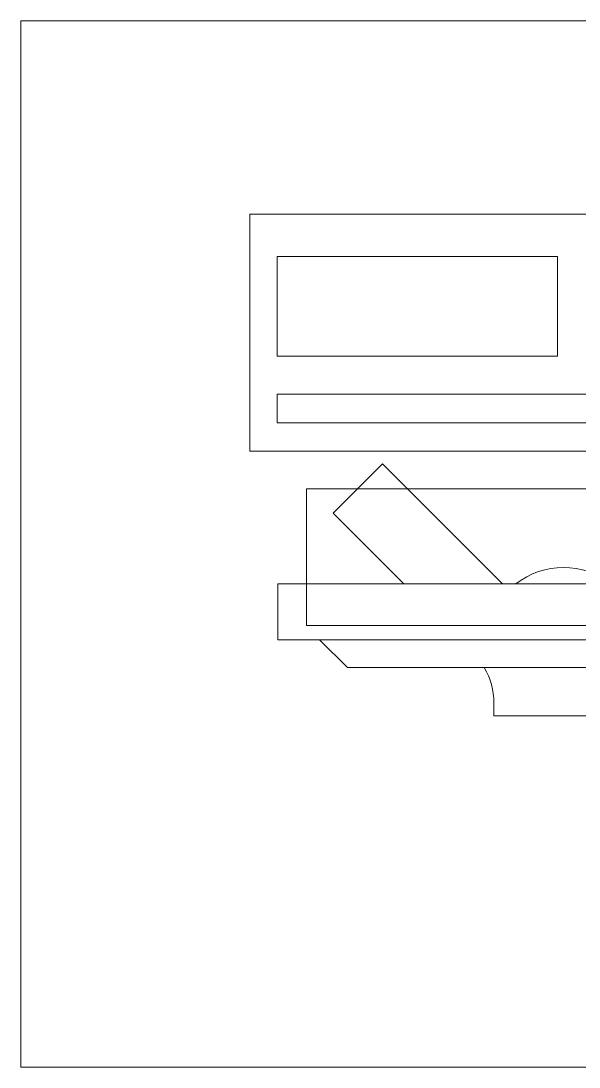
# Model space of a CAD drawing. Header units: millimetres. Extents: x -160614 to 59925, y -157025 to 0.
# Drawn here: x -106425 to -106024, y -107307 to -106557 of the extents above; entities that cross this region are included whole.
import ezdxf

# ---------------------------------------------------------------- set-up
doc = ezdxf.new("R2010")
doc.units = ezdxf.units.MM
doc.header["$LTSCALE"] = 8
doc.layers.get('0').update_dxf_attribs({"color": 9, "lineweight": 5})
for name, color, linetype, lineweight in [('72_EGR_EQP_TAG', 9, 'Continuous', 5), ('LOADING', 9, 'Continuous', 5), ('NEW Wall', 9, 'Continuous', 5)]:
    doc.layers.add(name, color=color, linetype=linetype, lineweight=lineweight)
doc.layers.get('0').off()
doc.layers.get('0').freeze()

# ---------------------------------------------------------------- blocks, each defined once
blk = doc.blocks.new('*X23')
for p, q in [((13, 1), (13, 1)), ((13, 1), (13, 1)), ((13, 1), (13, 1)), ((13, 1), (13, 1)), ((13, 1), (13, 1)), ((13, 1), (13, 1)), ((13, 1), (13, 1)), ((13, 1), (13, 1)), ((13, 1), (13, 1)), ((13, 1), (13, 1)), ((13, 1), (13, 1)), ((13, 1), (13, 1)), ((13, 1), (13, 1)), ((13, 1), (13, 1)), ((13, 1), (13, 1)), ((13, 1), (14, 1)), ((13, 1), (14, 1)), ((13, 1), (14, 1)), ((13, 1), (13, 1)), ((13, 1), (13, 1)), ((13, 1), (13, 1)), ((13, 1), (13, 1)), ((13, 1), (13, 1)), ((13, 1), (13, 1)), ((13, 1), (13, 1)), ((13, 1), (13, 1)), ((13, 1), (13, 1)), ((13, 1), (13, 1)), ((13, 1), (13, 1)), ((13, 1), (13, 1)), ((13, 1), (13, 1)), ((13, 1), (13, 1)), ((13, 1), (13, 1)), ((13, 1), (13, 1)), ((13, 1), (13, 1)), ((13, 1), (13, 1)), ((13, 1), (13, 1)), ((13, 1), (13, 1)), ((13, 1), (13, 1)), ((13, 1), (13, 1)), ((13, 1), (13, 1)), ((13, 1), (13, 1)), ((13, 1), (13, 1)), ((13, 1), (13, 1)), ((13, 1), (13, 1)), ((13, 1), (13, 1)), ((13, 1), (13, 1)), ((13, 1), (13, 1)), ((13, 1), (13, 1)), ((13, 1), (13, 1)), ((13, 1), (13, 1)), ((13, 1), (13, 1)), ((13, 1), (13, 1)), ((13, 1), (13, 1)), ((13, 1), (13, 1)), ((13, 1), (13, 1)), ((13, 1), (13, 1)), ((13, 1), (13, 1)), ((13, 1), (13, 1)), ((13, 1), (13, 1)), ((13, 1), (13, 1)), ((13, 1), (13, 1)), ((13, 1), (13, 1)), ((13, 1), (13, 1)), ((13, 1), (13, 1)), ((13, 1), (13, 1)), ((13, 1), (13, 1)), ((13, 1), (13, 1)), ((13, 1), (13, 1)), ((13, 1), (13, 1)), ((13, 1), (13, 1)), ((13, 1), (13, 1)), ((13, 1), (13, 1)), ((13, 1), (13, 1)), ((13, 1), (13, 1)), ((13, 1), (13, 1)), ((13, 1), (13, 1)), ((13, 1), (13, 1)), ((13, 1), (13, 1)), ((13, 1), (13, 1)), ((13, 1), (13, 1)), ((13, 1), (13, 1)), ((13, 1), (13, 1)), ((13, 1), (13, 1)), ((13, 1), (13, 1)), ((13, 1), (13, 1)), ((13, 1), (13, 1)), ((13, 1), (13, 1)), ((13, 1), (13, 1)), ((13, 1), (13, 1)), ((13, 1), (13, 1)), ((13, 1), (13, 1)), ((13, 1), (13, 1)), ((13, 1), (13, 1)), ((13, 1), (13, 1)), ((13, 1), (13, 1)), ((13, 1), (13, 1)), ((13, 1), (13, 1)), ((13, 1), (13, 1)), ((13, 1), (13, 1)), ((13, 1), (13, 1)), ((13, 1), (13, 1)), ((13, 1), (13, 1)), ((13, 1), (13, 1)), ((13, 1), (13, 1)), ((13, 1), (13, 1)), ((13, 1), (13, 1)), ((13, 1), (13, 1)), ((13, 1), (13, 1)), ((13, 1), (13, 1)), ((13, 1), (13, 1)), ((13, 1), (13, 1)), ((13, 1), (13, 1)), ((13, 1), (13, 1)), ((13, 1), (13, 1)), ((13, 1), (13, 1)), ((13, 1), (13, 1)), ((13, 1), (13, 1)), ((13, 1), (13, 1)), ((13, 1), (13, 1)), ((13, 1), (13, 1)), ((13, 1), (13, 1)), ((13, 1), (13, 1)), ((13, 1), (14, 1)), ((13, 0), (13, 0)), ((13, 0), (13, 0)), ((13, 0), (13, 0)), ((13, 0), (13, 0)), ((13, 0), (13, 0)), ((13, 0), (13, 0)), ((13, 0), (13, 0)), ((13, 0), (13, 0)), ((13, 0), (13, 0)), ((13, 0), (13, 0)), ((13, 0), (13, 0)), ((13, 0), (13, 0)), ((13, 0), (13, 0)), ((13, 0), (13, 0)), ((13, 0), (13, 0)), ((13, 0), (13, 0)), ((13, 0), (13, 0)), ((13, 0), (13, 0)), ((13, 0), (13, 0)), ((13, 0), (13, 0)), ((13, 0), (13, 0)), ((13, 0), (13, 0)), ((13, 0), (13, 0)), ((13, 0), (13, 0)), ((13, 0), (13, 0)), ((13, 0), (13, 0)), ((13, 0), (13, 0)), ((13, 0), (13, 0)), ((13, 0), (13, 0)), ((13, 0), (13, 0)), ((13, 0), (13, 0)), ((13, 0), (13, 0)), ((13, 0), (13, 0)), ((13, 0), (13, 0)), ((13, 0), (13, 0)), ((13, 0), (13, 0)), ((13, 0), (13, 0)), ((13, 0), (13, 0)), ((13, 0), (13, 0)), ((13, 0), (13, 0)), ((13, 0), (13, 0)), ((13, 0), (13, 0)), ((13, 0), (13, 0)), ((13, 0), (13, 0)), ((13, 0), (13, 0)), ((13, 0), (13, 0)), ((13, 0), (13, 0)), ((13, 0), (13, 0)), ((13, 0), (14, 0)), ((13, 0), (14, 0)), ((13, 0), (13, 0)), ((13, 0), (14, 0)), ((14, 1), (14, 1)), ((14, 1), (14, 1)), ((14, 1), (14, 1)), ((14, 1), (14, 1)), ((14, 1), (14, 1)), ((14, 1), (14, 1)), ((14, 1), (14, 1)), ((14, 1), (14, 1)), ((14, 1), (14, 1)), ((14, 1), (14, 1)), ((14, 1), (14, 1)), ((14, 1), (14, 1)), ((14, 1), (14, 1)), ((14, 1), (14, 1)), ((14, 1), (14, 1)), ((14, 1), (14, 1)), ((14, 1), (14, 1)), ((14, 1), (14, 1)), ((14, 1), (14, 1)), ((14, 1), (14, 1)), ((14, 1), (14, 1)), ((14, 1), (14, 1)), ((14, 1), (14, 1)), ((14, 1), (14, 1)), ((14, 1), (14, 1)), ((14, 1), (14, 1)), ((14, 1), (14, 1)), ((14, 1), (14, 1)), ((14, 1), (14, 1)), ((14, 1), (14, 1)), ((14, 1), (14, 1)), ((14, 1), (14, 1)), ((14, 1), (14, 1)), ((14, 1), (14, 1)), ((14, 1), (14, 1)), ((14, 1), (14, 1)), ((14, 1), (14, 1)), ((14, 1), (14, 1)), ((14, 1), (14, 1)), ((14, 1), (14, 1)), ((14, 1), (14, 1)), ((14, 1), (14, 1)), ((14, 1), (14, 1)), ((14, 1), (14, 1)), ((14, 1), (14, 1)), ((14, 1), (14, 1)), ((14, 1), (14, 1)), ((14, 1), (14, 1)), ((14, 1), (14, 1)), ((14, 1), (14, 1)), ((14, 1), (14, 1)), ((14, 1), (14, 1)), ((14, 1), (14, 1)), ((14, 1), (14, 1)), ((14, 1), (14, 1)), ((14, 1), (14, 1)), ((14, 1), (14, 1)), ((14, 1), (14, 1)), ((14, 1), (14, 1)), ((14, 1), (14, 1)), ((14, 1), (14, 1)), ((14, 1), (14, 1)), ((14, 1), (14, 1)), ((14, 1), (14, 1)), ((14, 1), (14, 1)), ((14, 1), (14, 1)), ((14, 1), (14, 1)), ((14, 1), (14, 1)), ((14, 1), (14, 1)), ((14, 1), (14, 1)), ((14, 1), (14, 1)), ((14, 1), (14, 1)), ((14, 1), (14, 1)), ((14, 1), (14, 1)), ((14, 1), (14, 1)), ((14, 1), (14, 1)), ((14, 1), (14, 1)), ((14, 1), (14, 1)), ((14, 1), (14, 1)), ((14, 1), (14, 1)), ((14, 1), (14, 1)), ((14, 1), (14, 1)), ((14, 1), (14, 1)), ((14, 1), (14, 1)), ((14, 1), (14, 1)), ((14, 1), (14, 1)), ((14, 1), (14, 1)), ((14, 1), (14, 1)), ((14, 1), (14, 1)), ((14, 1), (14, 1)), ((14, 1), (14, 1)), ((14, 1), (14, 1)), ((14, 1), (14, 1)), ((14, 1), (14, 1)), ((14, 0), (14, 0)), ((14, 0), (14, 0)), ((14, 0), (14, 0)), ((14, 0), (14, 0)), ((14, 0), (14, 0)), ((14, 0), (14, 0)), ((14, 0), (14, 0)), ((14, 0), (14, 0)), ((14, 0), (14, 0)), ((14, 0), (14, 0)), ((14, 0), (14, 0)), ((14, 0), (14, 0)), ((14, 0), (14, 0)), ((14, 0), (14, 0)), ((14, 0), (14, 0)), ((14, 0), (14, 0)), ((14, 0), (14, 0)), ((14, 0), (14, 0)), ((14, 0), (14, 0)), ((14, 0), (14, 0)), ((14, 0), (14, 0)), ((14, 0), (14, 0)), ((14, 0), (14, 0)), ((14, 0), (14, 0)), ((14, 0), (14, 0)), ((14, 0), (14, 0)), ((14, 0), (14, 0)), ((14, 0), (14, 0)), ((14, 0), (14, 0)), ((14, 0), (14, 0)), ((14, 0), (14, 0)), ((14, 0), (14, 0)), ((14, 0), (14, 0)), ((14, 0), (14, 0)), ((14, 0), (14, 0)), ((14, 0), (14, 0)), ((14, 0), (14, 0)), ((14, 0), (14, 0)), ((14, 0), (14, 0)), ((14, 0), (14, 0)), ((14, 0), (14, 0)), ((14, 0), (14, 0)), ((14, 0), (14, 0)), ((14, 0), (14, 0)), ((14, 0), (14, 0)), ((14, 0), (14, 0)), ((14, 0), (14, 0)), ((14, 0), (14, 0)), ((13, 0), (13, 0)), ((13, 0), (14, 0)), ((13, 0), (13, 0)), ((13, 0), (14, 0)), ((13, 0), (13, 0)), ((13, 0), (14, 0)), ((13, 0), (13, 0)), ((13, 0), (13, 0)), ((13, 0), (13, 0)), ((13, 0), (13, 0)), ((13, 0), (14, 0)), ((13, 0), (13, 0)), ((13, 0), (14, 0)), ((13, 0), (13, 0)), ((13, 0), (14, 0)), ((13, 0), (13, 0)), ((13, 0), (14, 0)), ((13, 0), (13, 0)), ((13, 0), (14, 0)), ((13, 0), (13, 0)), ((13, 0), (14, 0)), ((13, 0), (13, 0)), ((13, 0), (14, 0)), ((13, 0), (13, 0)), ((13, 0), (13, 0)), ((13, 0), (13, 0)), ((13, 0), (14, 0)), ((13, 0), (13, 0)), ((13, 0), (14, 0)), ((13, 0), (13, 0)), ((13, 0), (14, 0)), ((13, 0), (13, 0)), ((13, 0), (14, 0)), ((13, 0), (13, 0)), ((13, 0), (13, 0)), ((13, 0), (13, 0)), ((13, 0), (13, 0)), ((13, 0), (13, 0)), ((13, 0), (13, 0)), ((13, 0), (13, 0)), ((13, 0), (13, 0)), ((13, 0), (13, 0)), ((13, 0), (13, 0)), ((13, 0), (13, 0)), ((13, 0), (13, 0)), ((13, 0), (13, 0)), ((13, 0), (13, 0)), ((13, 0), (13, 0)), ((13, 0), (13, 0)), ((13, 0), (13, 0)), ((13, 0), (13, 0)), ((13, 0), (13, 0)), ((13, 0), (13, 0)), ((13, 0), (13, 0)), ((13, 0), (13, 0)), ((13, 0), (13, 0)), ((13, 0), (13, 0)), ((13, 0), (13, 0)), ((13, 0), (13, 0)), ((13, 0), (13, 0)), ((13, 0), (13, 0)), ((13, 0), (13, 0)), ((13, 0), (13, 0)), ((13, 0), (13, 0)), ((13, -1), (13, -1)), ((13, -1), (13, -1)), ((13, -1), (13, -1)), ((13, -1), (13, -1)), ((13, -1), (13, -1)), ((13, -1), (14, -1)), ((13, -1), (13, -1)), ((14, 0), (14, 0)), ((14, 0), (14, 0)), ((14, 0), (14, 0)), ((14, 0), (14, 0)), ((14, 0), (14, 0)), ((14, 0), (14, 0)), ((14, 0), (14, 0)), ((14, 0), (14, 0)), ((14, 0), (14, 0)), ((14, 0), (14, 0)), ((14, 0), (14, 0)), ((14, 0), (14, 0)), ((14, 0), (14, 0)), ((14, 0), (14, 0)), ((14, 0), (14, 0)), ((13, 0), (14, 0)), ((14, 0), (14, 0)), ((14, 0), (14, 0)), ((14, 0), (14, 0)), ((14, 0), (14, 0)), ((14, 0), (14, 0)), ((14, 0), (14, 0)), ((14, 0), (14, 0)), ((14, 0), (14, 0)), ((14, 0), (14, 0)), ((14, 0), (14, 0)), ((14, 0), (14, 0)), ((14, 0), (14, 0)), ((14, 0), (14, 0)), ((14, 0), (14, 0)), ((14, 0), (14, 0)), ((14, 0), (14, 0)), ((14, 0), (14, 0)), ((14, 0), (14, 0)), ((14, 0), (14, 0)), ((14, 0), (14, 0)), ((14, 0), (14, 0)), ((14, 0), (14, 0)), ((14, 0), (14, 0)), ((14, 0), (14, 0)), ((14, 0), (14, 0)), ((14, 0), (14, 0)), ((14, 0), (14, 0)), ((14, 0), (14, 0)), ((14, 0), (14, 0)), ((14, 0), (14, 0)), ((14, 0), (14, 0)), ((14, 0), (14, 0)), ((14, 0), (14, 0)), ((14, 0), (14, 0)), ((14, -1), (14, -1)), ((14, -1), (14, -1)), ((14, -1), (14, -1)), ((14, -1), (14, -1)), ((14, -1), (14, -1))]:
    blk.add_line(p, q)
blk = doc.blocks.new('*X22')
for p, q in [((5, 3), (5, 3)), ((5, 3), (5, 3)), ((5, 3), (5, 3)), ((5, 3), (5, 3)), ((5, 3), (5, 3)), ((5, 3), (5, 3)), ((5, 3), (5, 3)), ((5, 3), (5, 3)), ((5, 3), (5, 3)), ((5, 3), (5, 3)), ((5, 3), (5, 3)), ((5, 3), (5, 3)), ((5, 3), (5, 3)), ((5, 3), (5, 3)), ((5, 3), (5, 3)), ((5, 3), (5, 3)), ((5, 3), (5, 3)), ((5, 3), (5, 3)), ((5, 3), (5, 3)), ((5, 3), (5, 3)), ((5, 3), (5, 3)), ((5, 3), (5, 3)), ((5, 3), (5, 3)), ((5, 3), (5, 3)), ((5, 3), (5, 3)), ((5, 3), (5, 3)), ((5, 3), (5, 3)), ((5, 3), (5, 3)), ((5, 3), (5, 3)), ((5, 3), (5, 3)), ((5, 3), (5, 3)), ((5, 3), (5, 3)), ((5, 3), (5, 3)), ((5, 3), (5, 3)), ((5, 3), (5, 3)), ((5, 3), (5, 3)), ((5, 3), (5, 3)), ((5, 3), (5, 3)), ((5, 3), (5, 3)), ((5, 3), (5, 3)), ((5, 3), (5, 3)), ((5, 3), (5, 3)), ((5, 3), (5, 3)), ((5, 3), (5, 3)), ((5, 3), (5, 3)), ((5, 3), (5, 3)), ((5, 3), (5, 3)), ((5, 3), (5, 3)), ((5, 3), (5, 3)), ((5, 3), (5, 3)), ((5, 3), (5, 3)), ((5, 3), (5, 3)), ((5, 3), (5, 3)), ((5, 3), (5, 3)), ((5, 3), (5, 3)), ((5, 3), (5, 3)), ((5, 3), (5, 3)), ((5, 3), (5, 3)), ((5, 3), (5, 3)), ((5, 3), (5, 3)), ((5, 3), (5, 3)), ((5, 3), (5, 3)), ((5, 3), (5, 3)), ((5, 3), (5, 3)), ((5, 3), (5, 3)), ((5, 3), (5, 3)), ((6, 3), (5, 3)), ((5, 3), (5, 3)), ((6, 3), (5, 3)), ((5, 3), (5, 3)), ((6, 3), (5, 3)), ((5, 3), (5, 3)), ((6, 3), (5, 3)), ((5, 3), (5, 3)), ((5, 3), (5, 3)), ((5, 3), (5, 3)), ((5, 3), (5, 3)), ((5, 3), (5, 3)), ((5, 3), (5, 3)), ((5, 3), (5, 3)), ((5, 3), (5, 3)), ((5, 3), (5, 3)), ((5, 3), (5, 3)), ((5, 3), (5, 3)), ((5, 3), (5, 3)), ((5, 3), (5, 3)), ((5, 3), (5, 3)), ((5, 3), (5, 3)), ((5, 3), (5, 3)), ((5, 3), (5, 3)), ((5, 3), (5, 3)), ((5, 3), (5, 3)), ((5, 3), (5, 3)), ((5, 3), (5, 3)), ((5, 3), (5, 3)), ((5, 3), (5, 3)), ((6, 3), (6, 3)), ((6, 3), (6, 3)), ((6, 3), (6, 3)), ((6, 3), (6, 3)), ((6, 3), (6, 3)), ((6, 3), (6, 3)), ((6, 3), (6, 3)), ((6, 3), (6, 3)), ((6, 3), (6, 3)), ((6, 3), (6, 3)), ((6, 3), (6, 3)), ((6, 3), (6, 3)), ((6, 3), (6, 3)), ((6, 3), (6, 3)), ((6, 3), (6, 3)), ((6, 3), (6, 3)), ((6, 3), (6, 3)), ((6, 3), (6, 3)), ((6, 3), (6, 3)), ((6, 3), (6, 3)), ((6, 3), (6, 3)), ((6, 3), (6, 3)), ((6, 3), (6, 3)), ((6, 3), (6, 3)), ((6, 3), (6, 3)), ((6, 3), (6, 3)), ((6, 3), (6, 3)), ((6, 3), (6, 3)), ((6, 3), (6, 3)), ((6, 3), (6, 3)), ((6, 3), (6, 3)), ((6, 3), (6, 3)), ((6, 3), (6, 3)), ((6, 3), (6, 3)), ((6, 3), (6, 3)), ((6, 3), (6, 3)), ((6, 3), (6, 3)), ((6, 3), (6, 3)), ((6, 3), (6, 3)), ((6, 3), (6, 3)), ((6, 3), (6, 3)), ((6, 3), (6, 3)), ((6, 3), (6, 3)), ((6, 3), (6, 3)), ((6, 3), (6, 3)), ((6, 3), (6, 3)), ((6, 3), (6, 3)), ((6, 3), (6, 3)), ((6, 3), (6, 3)), ((6, 3), (6, 3)), ((6, 3), (6, 3)), ((6, 3), (6, 3)), ((6, 3), (6, 3)), ((6, 3), (6, 3)), ((6, 3), (6, 3)), ((6, 3), (6, 3)), ((6, 3), (6, 3)), ((6, 3), (6, 3)), ((6, 3), (6, 3)), ((6, 3), (6, 3)), ((6, 3), (6, 3)), ((6, 3), (6, 3)), ((6, 3), (6, 3)), ((6, 3), (6, 3)), ((6, 3), (6, 3)), ((6, 3), (6, 3)), ((6, 3), (6, 3)), ((6, 3), (6, 3)), ((6, 3), (6, 3)), ((6, 3), (6, 3)), ((6, 3), (6, 3)), ((6, 3), (6, 3)), ((6, 3), (6, 3)), ((6, 3), (6, 3)), ((6, 3), (6, 3)), ((6, 3), (6, 3)), ((6, 3), (6, 3)), ((6, 3), (6, 3)), ((6, 3), (6, 3)), ((6, 3), (6, 3)), ((6, 3), (6, 3)), ((6, 3), (6, 3)), ((6, 3), (6, 3)), ((6, 3), (6, 3)), ((6, 3), (6, 3)), ((6, 3), (6, 3)), ((6, 3), (6, 3)), ((6, 3), (6, 3)), ((6, 3), (6, 3)), ((6, 3), (6, 3)), ((6, 3), (6, 3)), ((6, 3), (6, 3)), ((6, 3), (6, 3)), ((6, 3), (6, 3)), ((6, 3), (6, 3)), ((6, 3), (6, 3)), ((6, 3), (6, 3)), ((6, 3), (6, 3)), ((6, 3), (6, 3)), ((6, 3), (6, 3)), ((6, 3), (6, 3)), ((6, 3), (6, 3)), ((6, 3), (6, 3)), ((6, 3), (6, 3)), ((6, 3), (6, 3)), ((6, 3), (6, 3)), ((6, 3), (6, 3)), ((6, 3), (6, 3)), ((6, 3), (6, 3)), ((6, 3), (6, 3)), ((6, 3), (6, 3)), ((6, 3), (6, 3)), ((6, 3), (6, 3)), ((6, 3), (6, 3)), ((6, 3), (6, 3)), ((6, 3), (6, 3)), ((6, 3), (6, 3)), ((6, 3), (6, 3)), ((6, 3), (6, 3)), ((6, 3), (6, 3)), ((6, 3), (6, 3)), ((6, 3), (6, 3)), ((6, 3), (6, 3)), ((6, 3), (6, 3)), ((6, 3), (6, 3)), ((6, 3), (6, 3)), ((6, 3), (6, 3)), ((6, 3), (6, 3)), ((6, 3), (6, 3)), ((6, 3), (6, 3)), ((6, 3), (6, 3)), ((6, 3), (6, 3)), ((6, 3), (6, 3)), ((6, 3), (6, 3)), ((6, 3), (6, 3)), ((6, 3), (6, 3)), ((6, 3), (6, 3)), ((6, 3), (6, 3)), ((6, 3), (6, 3)), ((6, 3), (6, 3)), ((6, 3), (6, 3)), ((6, 3), (6, 3)), ((6, 3), (6, 3)), ((6, 3), (6, 3)), ((6, 3), (6, 3)), ((6, 3), (6, 3)), ((6, 3), (6, 3)), ((6, 3), (6, 3)), ((6, 3), (6, 3)), ((6, 3), (6, 3)), ((6, 3), (6, 3)), ((6, 3), (6, 3)), ((6, 3), (6, 3)), ((6, 3), (6, 3)), ((6, 3), (6, 3)), ((6, 3), (6, 3)), ((6, 3), (6, 3)), ((6, 3), (6, 3)), ((6, 3), (6, 3)), ((6, 3), (6, 3)), ((6, 3), (6, 3)), ((6, 3), (6, 3)), ((6, 3), (6, 3)), ((6, 3), (6, 3)), ((6, 3), (6, 3)), ((6, 3), (6, 3)), ((6, 3), (6, 3)), ((6, 3), (6, 3)), ((6, 3), (6, 3)), ((6, 3), (6, 3)), ((6, 3), (6, 3)), ((6, 3), (6, 3)), ((6, 3), (6, 3)), ((6, 3), (6, 3)), ((6, 3), (6, 3)), ((6, 3), (6, 3)), ((6, 3), (6, 3)), ((6, 3), (6, 3)), ((6, 3), (6, 3)), ((6, 3), (6, 3)), ((6, 3), (6, 3)), ((6, 3), (6, 3)), ((6, 3), (6, 3)), ((6, 3), (6, 3)), ((6, 3), (6, 3)), ((6, 3), (6, 3)), ((6, 3), (6, 3)), ((6, 3), (6, 3)), ((6, 3), (6, 3)), ((6, 3), (6, 3)), ((6, 3), (6, 3)), ((6, 3), (6, 3)), ((6, 3), (6, 3)), ((6, 3), (6, 3)), ((6, 3), (6, 3)), ((6, 3), (6, 3)), ((6, 3), (6, 3)), ((6, 3), (6, 3)), ((6, 3), (6, 3)), ((6, 3), (6, 3)), ((6, 3), (6, 3)), ((6, 3), (6, 3)), ((6, 3), (6, 3)), ((6, 3), (6, 3)), ((6, 3), (5, 3)), ((6, 3), (5, 3)), ((6, 3), (5, 3)), ((6, 3), (5, 3)), ((6, 3), (5, 3)), ((6, 3), (6, 3)), ((6, 3), (6, 3)), ((6, 3), (6, 3)), ((6, 3), (6, 3)), ((6, 3), (6, 3)), ((6, 3), (6, 3)), ((6, 3), (6, 3)), ((6, 3), (6, 3)), ((6, 3), (6, 3)), ((6, 3), (6, 3)), ((6, 3), (6, 3)), ((6, 3), (6, 3)), ((6, 3), (6, 3)), ((6, 3), (6, 3)), ((6, 3), (6, 3)), ((6, 3), (6, 3)), ((6, 3), (6, 3)), ((6, 3), (6, 3)), ((6, 3), (6, 3)), ((6, 3), (6, 3)), ((6, 3), (6, 3)), ((6, 3), (6, 3)), ((6, 3), (6, 3)), ((6, 3), (6, 3)), ((6, 3), (6, 3)), ((6, 3), (6, 3)), ((6, 3), (6, 3)), ((6, 3), (6, 3)), ((6, 3), (6, 3)), ((6, 3), (6, 3)), ((6, 3), (6, 3)), ((6, 3), (6, 3)), ((6, 3), (6, 3)), ((6, 3), (6, 3)), ((6, 3), (6, 3)), ((6, 3), (6, 3)), ((6, 3), (6, 3)), ((6, 3), (6, 3)), ((6, 3), (6, 3)), ((6, 3), (6, 3)), ((6, 3), (6, 3)), ((6, 3), (6, 3)), ((6, 3), (6, 3)), ((6, 3), (6, 3)), ((6, 3), (6, 3)), ((6, 3), (6, 3)), ((6, 3), (6, 3)), ((6, 3), (6, 3)), ((6, 3), (6, 3)), ((6, 3), (6, 3)), ((6, 3), (6, 3)), ((6, 3), (6, 3)), ((6, 3), (6, 3)), ((6, 3), (6, 3)), ((6, 3), (6, 3)), ((6, 3), (6, 3)), ((6, 3), (6, 3)), ((6, 3), (6, 3)), ((6, 3), (6, 3)), ((6, 3), (6, 3)), ((6, 3), (6, 3)), ((6, 3), (6, 3)), ((6, 3), (6, 3)), ((6, 3), (6, 3)), ((6, 3), (6, 3)), ((6, 3), (6, 3)), ((6, 3), (6, 3)), ((6, 3), (6, 3)), ((6, 3), (6, 3)), ((6, 3), (6, 3)), ((6, 3), (6, 3)), ((6, 3), (6, 3)), ((6, 3), (6, 3)), ((6, 3), (6, 3)), ((6, 3), (6, 3)), ((6, 3), (6, 3)), ((6, 3), (6, 3)), ((6, 3), (6, 3)), ((6, 3), (6, 3)), ((6, 3), (6, 3)), ((6, 3), (6, 3)), ((6, 3), (6, 3)), ((6, 3), (6, 3)), ((6, 3), (6, 3)), ((6, 3), (6, 3)), ((6, 3), (6, 3)), ((6, 3), (6, 3)), ((6, 3), (6, 3)), ((6, 3), (6, 3)), ((6, 3), (6, 3)), ((6, 3), (6, 3)), ((6, 3), (6, 3)), ((6, 3), (6, 3)), ((6, 3), (6, 3)), ((6, 3), (6, 3)), ((6, 3), (6, 3)), ((6, 3), (6, 3)), ((6, 3), (6, 3)), ((6, 3), (6, 3)), ((6, 3), (6, 3)), ((6, 3), (6, 3)), ((6, 3), (6, 3)), ((6, 3), (6, 3)), ((6, 3), (6, 3)), ((6, 3), (6, 3)), ((6, 3), (6, 3)), ((6, 3), (6, 3)), ((6, 3), (6, 3)), ((6, 3), (6, 3)), ((6, 3), (6, 3)), ((6, 3), (6, 3)), ((6, 3), (6, 3)), ((6, 3), (6, 3)), ((6, 3), (6, 3)), ((6, 3), (6, 3)), ((6, 3), (6, 3)), ((6, 3), (6, 3)), ((6, 3), (6, 3)), ((6, 3), (6, 3)), ((6, 3), (6, 3)), ((6, 3), (6, 3)), ((6, 3), (6, 3)), ((6, 3), (6, 3)), ((6, 3), (6, 3)), ((6, 3), (6, 3)), ((6, 3), (6, 3)), ((6, 3), (6, 3)), ((6, 3), (6, 3)), ((6, 3), (6, 3)), ((6, 3), (6, 3)), ((6, 3), (6, 3)), ((6, 3), (6, 3)), ((6, 3), (6, 3)), ((6, 3), (6, 3)), ((6, 3), (6, 3)), ((6, 3), (6, 3)), ((6, 3), (6, 3)), ((6, 3), (6, 3)), ((6, 3), (6, 3)), ((6, 3), (6, 3)), ((6, 3), (6, 3)), ((6, 3), (6, 3)), ((6, 3), (6, 3)), ((6, 3), (6, 3)), ((6, 3), (6, 3)), ((6, 3), (6, 3)), ((6, 3), (6, 3)), ((6, 3), (6, 3)), ((6, 3), (6, 3)), ((6, 3), (6, 3)), ((6, 3), (6, 3)), ((6, 3), (6, 3)), ((6, 3), (6, 3)), ((6, 3), (6, 3)), ((6, 3), (6, 3)), ((6, 3), (6, 3)), ((6, 3), (6, 3)), ((6, 3), (6, 3)), ((6, 3), (6, 3)), ((6, 3), (6, 3)), ((6, 3), (6, 3)), ((6, 3), (6, 3)), ((6, 3), (6, 3)), ((6, 3), (6, 3)), ((6, 3), (6, 3)), ((6, 3), (6, 3)), ((6, 3), (6, 3)), ((6, 3), (6, 3)), ((6, 3), (6, 3)), ((6, 3), (6, 3)), ((6, 3), (6, 3)), ((6, 3), (6, 3)), ((6, 3), (6, 3)), ((6, 3), (6, 3)), ((6, 3), (6, 3)), ((6, 3), (6, 3)), ((6, 3), (6, 3)), ((6, 3), (6, 3)), ((6, 3), (6, 3)), ((6, 3), (6, 3)), ((6, 3), (6, 3)), ((6, 3), (6, 3)), ((6, 3), (6, 3)), ((6, 3), (6, 3)), ((6, 3), (6, 3)), ((6, 3), (6, 3)), ((6, 3), (6, 3)), ((6, 3), (6, 3)), ((6, 3), (6, 3)), ((6, 3), (6, 3)), ((6, 3), (6, 3)), ((6, 3), (6, 3)), ((6, 3), (6, 3)), ((6, 3), (6, 3)), ((6, 3), (6, 3)), ((6, 3), (6, 3)), ((6, 3), (6, 3)), ((6, 3), (6, 3)), ((6, 3), (6, 3)), ((6, 3), (6, 3)), ((6, 3), (6, 3)), ((6, 3), (6, 3)), ((6, 3), (6, 3)), ((6, 3), (6, 3)), ((6, 3), (6, 3)), ((6, 3), (6, 3)), ((6, 3), (6, 3)), ((6, 3), (6, 3)), ((6, 3), (6, 3)), ((6, 3), (6, 3)), ((6, 3), (6, 3)), ((6, 3), (6, 3)), ((6, 3), (6, 3)), ((6, 3), (6, 3)), ((6, 3), (6, 3)), ((6, 3), (6, 3)), ((6, 3), (6, 3)), ((6, 3), (6, 3)), ((6, 3), (6, 3)), ((6, 3), (6, 3)), ((6, 3), (6, 3)), ((6, 3), (6, 3)), ((6, 3), (6, 3)), ((6, 3), (6, 3)), ((6, 3), (6, 3)), ((6, 3), (6, 3)), ((6, 3), (6, 3)), ((6, 3), (6, 3)), ((6, 3), (6, 3)), ((6, 3), (6, 3)), ((6, 3), (6, 3)), ((6, 3), (6, 3)), ((6, 3), (6, 3)), ((6, 3), (6, 3)), ((6, 3), (6, 3)), ((6, 3), (6, 3)), ((6, 3), (6, 3)), ((6, 3), (6, 3)), ((6, 3), (6, 3)), ((6, 3), (6, 3)), ((6, 3), (6, 3)), ((6, 3), (6, 3)), ((6, 3), (6, 3)), ((6, 3), (6, 3)), ((6, 3), (6, 3)), ((6, 3), (6, 3)), ((6, 3), (6, 3)), ((6, 3), (6, 3)), ((6, 3), (6, 3)), ((6, 3), (6, 3)), ((6, 3), (6, 3)), ((6, 3), (6, 3)), ((6, 3), (6, 3)), ((6, 3), (6, 3)), ((6, 3), (6, 3)), ((6, 3), (6, 3)), ((6, 3), (6, 3)), ((6, 3), (6, 3)), ((6, 3), (6, 3)), ((6, 3), (6, 3)), ((6, 3), (6, 3)), ((6, 3), (6, 3)), ((6, 3), (6, 3)), ((6, 3), (6, 3)), ((6, 3), (6, 3)), ((6, 3), (6, 3)), ((6, 3), (6, 3)), ((6, 3), (6, 3)), ((6, 3), (6, 3)), ((6, 3), (6, 3)), ((6, 3), (6, 3)), ((6, 3), (6, 3)), ((6, 3), (6, 3)), ((6, 3), (6, 3)), ((6, 3), (6, 3)), ((6, 3), (6, 3)), ((6, 3), (6, 3)), ((6, 3), (6, 3)), ((6, 3), (6, 3)), ((6, 3), (6, 3)), ((6, 3), (6, 3)), ((6, 3), (6, 3)), ((6, 3), (6, 3)), ((6, 3), (6, 3)), ((6, 3), (6, 3)), ((6, 3), (6, 3)), ((6, 3), (6, 3)), ((6, 3), (6, 3)), ((6, 3), (6, 3)), ((6, 3), (6, 3)), ((6, 3), (6, 3)), ((6, 3), (6, 3)), ((6, 3), (6, 3)), ((6, 3), (6, 3)), ((6, 3), (6, 3)), ((6, 3), (6, 3)), ((6, 3), (6, 3)), ((6, 3), (6, 3)), ((6, 3), (6, 3)), ((6, 3), (6, 3)), ((6, 3), (6, 3)), ((6, 3), (6, 3)), ((6, 3), (6, 3)), ((6, 3), (6, 3)), ((6, 3), (6, 3)), ((6, 3), (6, 3)), ((6, 3), (6, 3)), ((6, 3), (6, 3)), ((6, 3), (6, 3)), ((6, 3), (6, 3)), ((6, 3), (6, 3)), ((6, 3), (6, 3)), ((6, 3), (6, 3)), ((6, 3), (6, 3)), ((6, 3), (6, 3)), ((6, 3), (6, 3)), ((6, 3), (6, 3))]:
    blk.add_line(p, q)
blk = doc.blocks.new('GF21043-P')
for p, q in [((0.8, 0.75), (-0.8, 0.75)), ((0.8, 0), (0.8, 0.75)), ((-0.8, 0), (0.8, 0))]:
    blk.add_line(p, q)
for points in [[(0.8, 0.75), (0.8, 0.75), (0.8, 0.75), (0.8, 0.75), (0.8, 0.75), (0.8, 0.75), (0.8, 0.75), (0.8, 0.75), (0.8, 0.75), (0.8, 0.75), (0.8, 0.75), (0.8, 0.75), (0.8, 0.75), (0.8, 0.75), (0.8, 0.75), (0.8, 0.75), (0.8, 0.75), (0.8, 0.75), (0.8, 0.75), (0.8, 0.75), (0.8, 0.75), (0.8, 0.75), (0.8, 0.75), (0.8, 0.75), (0.8, 0.75), (0.8, 0.75), (0.8, 0.75), (0.8, 0.75), (0.8, 0.75), (0.8, 0.75), (0.8, 0.75), (0.8, 0.75), (0.8, 0.75), (0.8, 0.75), (0.8, 0.75), (0.8, 0.75), (0.8, 0.75), (0.8, 0.75), (0.8, 0.75), (0.8, 0.75), (0.8, 0.75), (0.8, 0.75), (0.8, 0.75), (0.8, 0.75), (0.8, 0.75), (0.8, 0.75), (0.8, 0.75), (0.8, 0.75), (0.8, 0.75), (0.8, 0.75), (0.8, 0.75), (0.8, 0.75), (0.8, 0.75), (0.8, 0.75), (0.8, 0.75), (0.8, 0.75), (0.8, 0.75), (0.8, 0.75), (0.8, 0.75), (0.8, 0.75), (0.8, 0.75), (0.8, 0.75), (0.8, 0.75), (0.8, 0.75), (0.8, 0.75), (0.8, 0.75), (0.8, 0.75), (0.8, 0.75), (0.8, 0.75), (0.8, 0.75), (0.8, 0.75), (0.8, 0.75), (0.8, 0.75), (0.8, 0.75), (0.8, 0.75), (0.8, 0.75), (0.8, 0.75), (0.8, 0.75), (0.8, 0.75), (0.8, 0.75), (0.8, 0.75), (0.8, 0.75), (0.8, 0.75), (0.8, 0.75), (0.8, 0.75), (0.8, 0.75), (0.8, 0.75), (0.8, 0.75), (0.8, 0.75), (0.8, 0.75), (0.8, 0.75), (0.8, 0.75), (0.8, 0.75), (0.8, 0.75), (0.8, 0.75), (0.8, 0.75), (0.8, 0.75), (0.8, 0.75), (0.8, 0.75), (0.8, 0.75), (0.8, 0.75), (0.8, 0.75), (0.8, 0.75), (0.8, 0.75), (0.8, 0.75), (0.8, 0.75), (0.8, 0.75), (0.8, 0.75), (0.8, 0.75), (0.8, 0.75), (0.8, 0.75), (0.8, 0.75), (0.8, 0.75), (0.8, 0.75), (0.8, 0.75), (0.8, 0.75), (0.8, 0.75), (0.8, 0.75), (0.8, 0.75), (0.8, 0.75), (0.8, 0.75), (0.8, 0.75), (0.8, 0.75), (0.8, 0.75), (0.8, 0.75), (0.8, 0.75), (0.8, 0.75), (0.8, 0.75), (0.8, 0.75), (0.8, 0.75), (0.8, 0.75), (0.8, 0.75), (0.8, 0.75), (0.8, 0.75), (0.8, 0.75), (0.8, 0.75), (0.8, 0.75), (0.8, 0.75), (0.8, 0.75), (0.8, 0.75), (0.8, 0.75), (0.8, 0.75), (0.8, 0.75), (0.8, 0.75), (0.8, 0.75), (0.8, 0.75), (0.8, 0.75), (0.8, 0.75), (0.8, 0.75), (0.8, 0.75), (0.8, 0.75), (0.8, 0.75), (0.8, 0.75), (0.8, 0.75), (0.8, 0.75), (0.8, 0.75), (0.8, 0.75), (0.8, 0.75), (0.8, 0.75), (0.8, 0.75), (0.8, 0.75), (0.8, 0.75), (0.8, 0.75), (0.8, 0.75), (0.8, 0.75), (0.8, 0.75), (0.8, 0.75), (0.8, 0.75), (0.8, 0.75), (0.8, 0.75), (0.8, 0.75), (0.8, 0.75), (0.8, 0.75), (0.8, 0.75), (0.8, 0.75), (0.8, 0.75), (0.8, 0.75), (0.8, 0.75), (0.8, 0.75), (0.8, 0.75), (0.8, 0.75), (0.8, 0.75), (0.8, 0.75), (0.8, 0.75), (0.8, 0.75), (0.8, 0.75), (0.8, 0.75), (0.8, 0.75), (0.8, 0.75), (0.8, 0.75), (0.8, 0.75), (0.8, 0.75), (0.8, 0.75), (0.8, 0.75), (0.8, 0.75), (0.8, 0.75), (0.8, 0.75), (0.8, 0.75), (0.8, 0.75), (0.8, 0.75), (0.8, 0.75), (0.8, 0.75), (0.8, 0.75), (0.8, 0.75), (0.8, 0.75), (0.8, 0.75), (0.8, 0.75), (0.8, 0.75), (0.8, 0.75), (0.8, 0.75), (0.8, 0.75), (0.8, 0.75), (0.8, 0.75), (0.8, 0.75), (0.8, 0.75), (0.8, 0.75), (0.8, 0.75), (0.8, 0.75), (0.8, 0.75), (0.8, 0.75), (0.8, 0.75), (0.8, 0.75), (0.8, 0.75), (0.8, 0.75), (0.8, 0.75), (0.8, 0.75), (0.8, 0.75), (0.8, 0.75), (0.8, 0.75), (0.8, 0.75), (0.8, 0.75), (0.8, 0.75), (0.8, 0.75), (0.8, 0.75), (0.8, 0.75), (0.8, 0.75), (0.8, 0.75), (0.8, 0.75), (0.8, 0.75), (0.8, 0.75), (0.8, 0.75), (0.8, 0.75), (0.8, 0.75), (0.8, 0.75), (0.8, 0.75), (0.8, 0.75), (0.8, 0.75), (0.8, 0.75), (0.8, 0.75), (0.8, 0.75), (0.8, 0.75), (0.8, 0.75), (0.8, 0.75), (0.8, 0.75), (0.8, 0.75), (0.8, 0.75), (0.8, 0.75), (0.8, 0.75), (0.8, 0.75), (0.8, 0.75), (0.8, 0.75), (0.8, 0.75), (0.8, 0.75), (0.8, 0.75), (0.8, 0.75), (0.8, 0.75), (0.8, 0.75), (0.8, 0.75), (0.8, 0.75), (0.8, 0.75), (0.8, 0.75), (0.8, 0.75), (0.8, 0.75), (0.8, 0.75), (0.8, 0.75), (0.8, 0.75), (0.8, 0.75)], [(0.8, 0.75), (0.8, 0.75), (0.8, 0.75), (0.8, 0.75), (0.8, 0.75), (0.8, 0.75), (0.8, 0.75), (0.8, 0.75), (0.8, 0.75), (0.8, 0.75), (0.8, 0.75), (0.8, 0.75), (0.8, 0.75), (0.8, 0.75), (0.8, 0.75), (0.8, 0.75), (0.8, 0.75), (0.8, 0.75), (0.8, 0.75), (0.8, 0.75), (0.8, 0.75), (0.8, 0.75), (0.8, 0.75), (0.8, 0.75), (0.8, 0.75), (0.8, 0.75), (0.8, 0.75), (0.8, 0.75), (0.8, 0.75), (0.8, 0.75), (0.8, 0.75), (0.8, 0.75), (0.8, 0.75), (0.8, 0.75), (0.8, 0.75), (0.8, 0.75), (0.8, 0.75), (0.8, 0.75), (0.8, 0.75), (0.8, 0.75), (0.8, 0.75), (0.8, 0.75), (0.8, 0.75), (0.8, 0.75), (0.8, 0.75), (0.8, 0.75), (0.8, 0.75), (0.8, 0.75), (0.8, 0.75), (0.8, 0.75), (0.8, 0.75), (0.8, 0.75), (0.8, 0.75), (0.8, 0.75), (0.8, 0.75), (0.8, 0.75), (0.8, 0.75), (0.8, 0.75), (0.8, 0.75), (0.8, 0.75), (0.8, 0.75), (0.8, 0.75), (0.8, 0.75), (0.8, 0.75), (0.8, 0.75), (0.8, 0.75), (0.8, 0.75), (0.8, 0.75), (0.8, 0.75), (0.8, 0.75), (0.8, 0.75), (0.8, 0.75), (0.8, 0.75), (0.8, 0.75), (0.8, 0.75), (0.8, 0.75), (0.8, 0.75), (0.8, 0.75), (0.8, 0.75), (0.8, 0.75), (0.8, 0.75), (0.8, 0.75), (0.8, 0.75), (0.8, 0.75), (0.8, 0.75), (0.8, 0.75), (0.8, 0.75), (0.8, 0.75), (0.8, 0.75), (0.8, 0.75), (0.8, 0.75), (0.8, 0.75), (0.8, 0.75), (0.8, 0.75), (0.8, 0.75), (0.8, 0.75), (0.8, 0.75), (0.8, 0.75), (0.8, 0.75), (0.8, 0.75), (0.8, 0.75), (0.8, 0.75), (0.8, 0.75), (0.8, 0.75), (0.8, 0.75), (0.8, 0.75), (0.8, 0.75), (0.8, 0.75), (0.8, 0.75), (0.8, 0.75), (0.8, 0.75), (0.8, 0.75), (0.8, 0.75), (0.8, 0.75), (0.8, 0.75), (0.8, 0.75), (0.8, 0.75), (0.8, 0.75), (0.8, 0.75), (0.8, 0.75), (0.8, 0.75), (0.8, 0.75), (0.8, 0.75), (0.8, 0.75), (0.8, 0.75), (0.8, 0.75), (0.8, 0.75), (0.8, 0.75), (0.8, 0.75), (0.8, 0.75), (0.8, 0.75), (0.8, 0.75), (0.8, 0.75), (0.8, 0.75), (0.8, 0.75), (0.8, 0.75), (0.8, 0.75), (0.8, 0.75), (0.8, 0.75), (0.8, 0.75), (0.8, 0.75), (0.8, 0.75), (0.8, 0.75), (0.8, 0.75), (0.8, 0.75), (0.8, 0.75), (0.8, 0.75), (0.8, 0.75), (0.8, 0.75), (0.8, 0.75), (0.8, 0.75), (0.8, 0.75), (0.8, 0.75), (0.8, 0.75), (0.8, 0.75), (0.8, 0.75), (0.8, 0.75), (0.8, 0.75), (0.8, 0.75), (0.8, 0.75), (0.8, 0.75), (0.8, 0.75), (0.8, 0.75), (0.8, 0.75), (0.8, 0.75), (0.8, 0.75), (0.8, 0.75), (0.8, 0.75), (0.8, 0.75), (0.8, 0.75), (0.8, 0.75), (0.8, 0.75), (0.8, 0.75), (0.8, 0.75), (0.8, 0.75), (0.8, 0.75), (0.8, 0.75), (0.8, 0.75), (0.8, 0.75), (0.8, 0.75), (0.8, 0.75), (0.8, 0.75), (0.8, 0.75), (0.8, 0.75), (0.8, 0.75), (0.8, 0.75), (0.8, 0.75), (0.8, 0.75), (0.8, 0.75), (0.8, 0.75), (0.8, 0.75), (0.8, 0.75), (0.8, 0.75), (0.8, 0.75), (0.8, 0.75), (0.8, 0.75), (0.8, 0.75), (0.8, 0.75), (0.8, 0.75), (0.8, 0.75), (0.8, 0.75), (0.8, 0.75), (0.8, 0.75), (0.8, 0.75), (0.8, 0.75), (0.8, 0.75), (0.8, 0.75), (0.8, 0.75), (0.8, 0.75), (0.8, 0.75), (0.8, 0.75), (0.8, 0.75), (0.8, 0.75), (0.8, 0.75), (0.8, 0.75), (0.8, 0.75), (0.8, 0.75), (0.8, 0.75), (0.8, 0.75)], [(0.8, 0.75), (0.8, 0.75), (0.8, 0.75), (0.8, 0.75), (0.8, 0.75), (0.8, 0.75), (0.8, 0.75), (0.8, 0.75), (0.8, 0.75), (0.8, 0.75), (0.8, 0.75), (0.8, 0.75), (0.8, 0.75), (0.8, 0.75), (0.8, 0.75), (0.8, 0.75), (0.8, 0.75), (0.8, 0.75), (0.8, 0.75), (0.8, 0.75), (0.8, 0.75), (0.8, 0.75), (0.8, 0.75), (0.8, 0.75), (0.8, 0.75), (0.8, 0.75), (0.8, 0.75), (0.8, 0.75), (0.8, 0.75), (0.8, 0.75), (0.8, 0.75), (0.8, 0.75), (0.8, 0.75), (0.8, 0.75), (0.8, 0.75), (0.8, 0.75), (0.8, 0.75), (0.8, 0.75), (0.8, 0.75), (0.8, 0.75), (0.8, 0.75), (0.8, 0.75), (0.8, 0.75), (0.8, 0.75), (0.8, 0.75), (0.8, 0.75), (0.8, 0.75), (0.8, 0.75), (0.8, 0.75), (0.8, 0.75), (0.8, 0.75), (0.8, 0.75), (0.8, 0.75), (0.8, 0.75), (0.8, 0.75), (0.8, 0.75), (0.8, 0.75), (0.8, 0.75), (0.8, 0.75), (0.8, 0.75), (0.8, 0.75), (0.8, 0.75), (0.8, 0.75), (0.8, 0.75), (0.8, 0.75), (0.8, 0.75), (0.8, 0.75), (0.8, 0.75), (0.8, 0.75), (0.8, 0.75), (0.8, 0.75), (0.8, 0.75), (0.8, 0.75), (0.8, 0.75), (0.8, 0.75), (0.8, 0.75), (0.8, 0.75), (0.8, 0.75), (0.8, 0.75), (0.8, 0.75), (0.8, 0.75), (0.8, 0.75), (0.8, 0.75), (0.8, 0.75), (0.8, 0.75), (0.8, 0.75), (0.8, 0.75), (0.8, 0.75), (0.8, 0.75), (0.8, 0.75), (0.8, 0.75), (0.8, 0.75), (0.8, 0.75), (0.8, 0.75), (0.8, 0.75), (0.8, 0.75), (0.8, 0.75), (0.8, 0.75), (0.8, 0.75), (0.8, 0.75), (0.8, 0.75), (0.8, 0.75), (0.8, 0.75), (0.8, 0.75), (0.8, 0.75), (0.8, 0.75), (0.8, 0.75), (0.8, 0.75), (0.8, 0.75), (0.8, 0.75), (0.8, 0.75), (0.8, 0.75), (0.8, 0.75), (0.8, 0.75), (0.8, 0.75), (0.8, 0.75), (0.8, 0.75), (0.8, 0.75), (0.8, 0.75), (0.8, 0.75), (0.8, 0.75), (0.8, 0.75), (0.8, 0.75), (0.8, 0.75), (0.8, 0.75), (0.8, 0.75), (0.8, 0.75), (0.8, 0.75), (0.8, 0.75), (0.8, 0.75), (0.8, 0.75), (0.8, 0.75), (0.8, 0.75), (0.8, 0.75), (0.8, 0.75), (0.8, 0.75), (0.8, 0.75), (0.8, 0.75), (0.8, 0.75), (0.8, 0.75), (0.8, 0.75), (0.8, 0.75), (0.8, 0.75), (0.8, 0.75), (0.8, 0.75), (0.8, 0.75), (0.8, 0.75), (0.8, 0.75), (0.8, 0.75), (0.8, 0.75), (0.8, 0.75), (0.8, 0.75), (0.8, 0.75), (0.8, 0.75), (0.8, 0.75), (0.8, 0.75), (0.8, 0.75), (0.8, 0.75), (0.8, 0.75), (0.8, 0.75), (0.8, 0.75), (0.8, 0.75), (0.8, 0.75), (0.8, 0.75), (0.8, 0.75), (0.8, 0.75), (0.8, 0.75), (0.8, 0.75), (0.8, 0.75), (0.8, 0.75), (0.8, 0.75), (0.8, 0.75), (0.8, 0.75), (0.8, 0.75), (0.8, 0.75), (0.8, 0.75), (0.8, 0.75), (0.8, 0.75), (0.8, 0.75), (0.8, 0.75), (0.8, 0.75), (0.8, 0.75), (0.8, 0.75), (0.8, 0.75), (0.8, 0.75), (0.8, 0.75), (0.8, 0.75), (0.8, 0.75), (0.8, 0.75), (0.8, 0.75), (0.8, 0.75), (0.8, 0.75), (0.8, 0.75), (0.8, 0.75), (0.8, 0.75), (0.8, 0.75), (0.8, 0.75), (0.8, 0.75), (0.8, 0.75), (0.8, 0.75), (0.8, 0.75), (0.8, 0.75), (0.8, 0.75), (0.8, 0.75), (0.8, 0.75), (0.8, 0.75), (0.8, 0.75), (0.8, 0.75), (0.8, 0.75), (0.8, 0.75), (0.8, 0.75), (0.8, 0.75), (0.8, 0.75), (0.8, 0.75)]]:
    blk.add_lwpolyline(points, close=True)
at = {"layer": 'NEW Wall', "linetype": 'Continuous'}
for points in [[(0.8, 0.75), (0.8, 0.75), (0.8, 0.75), (0.8, 0.75), (0.8, 0.75), (0.8, 0.75), (0.8, 0.75), (0.8, 0.75), (0.8, 0.75), (0.8, 0.75)], [(0.8, 0.75), (0.8, 0.75), (0.8, 0.75), (0.8, 0.75), (0.8, 0.75), (0.8, 0.75), (0.8, 0.75), (0.8, 0.75), (0.8, 0.75)], [(0.8, 0.75), (0.8, 0.75), (0.8, 0.75), (0.8, 0.75), (0.8, 0.75), (0.8, 0.75), (0.8, 0.75), (0.8, 0.75), (0.8, 0.75), (0.8, 0.75), (0.8, 0.75), (0.8, 0.75), (0.8, 0.75), (0.8, 0.75), (0.8, 0.75), (0.8, 0.75), (0.8, 0.75), (0.8, 0.75)], [(0.8, 0.75), (0.8, 0.75), (0.8, 0.75), (0.8, 0.75), (0.8, 0.75), (0.8, 0.75), (0.8, 0.75)], [(0.8, 0.75), (0.8, 0.75), (0.8, 0.75), (0.8, 0.75), (0.8, 0.75), (0.8, 0.75), (0.8, 0.75), (0.8, 0.75), (0.8, 0.75), (0.8, 0.75), (0.8, 0.75), (0.8, 0.75), (0.8, 0.75), (0.8, 0.75), (0.8, 0.75)], [(0.8, 0.75), (0.8, 0.75), (0.8, 0.75), (0.8, 0.75), (0.8, 0.75), (0.8, 0.75), (0.8, 0.75), (0.8, 0.75), (0.8, 0.75), (0.8, 0.75)], [(0.8, 0.75), (0.8, 0.75), (0.8, 0.75), (0.8, 0.75), (0.8, 0.75), (0.8, 0.75), (0.8, 0.75), (0.8, 0.75), (0.8, 0.75), (0.8, 0.75), (0.8, 0.75), (0.8, 0.75)], [(0.8, 0.75), (0.8, 0.75), (0.8, 0.75), (0.8, 0.75), (0.8, 0.75), (0.8, 0.75), (0.8, 0.75), (0.8, 0.75), (0.8, 0.75), (0.8, 0.75)], [(0.8, 0.75), (0.8, 0.75), (0.8, 0.75), (0.8, 0.75), (0.8, 0.75), (0.8, 0.75), (0.8, 0.75), (0.8, 0.75), (0.8, 0.75), (0.8, 0.75)], [(0.8, 0.75), (0.8, 0.75), (0.8, 0.75), (0.8, 0.75), (0.8, 0.75), (0.8, 0.75), (0.8, 0.75), (0.8, 0.75)], [(0.8, 0.75), (0.8, 0.75), (0.8, 0.75), (0.8, 0.75), (0.8, 0.75), (0.8, 0.75), (0.8, 0.75), (0.8, 0.75), (0.8, 0.75), (0.8, 0.75), (0.8, 0.75), (0.8, 0.75), (0.8, 0.75), (0.8, 0.75), (0.8, 0.75), (0.8, 0.75), (0.8, 0.75), (0.8, 0.75), (0.8, 0.75), (0.8, 0.75), (0.8, 0.75), (0.8, 0.75), (0.8, 0.75), (0.8, 0.75), (0.8, 0.75), (0.8, 0.75), (0.8, 0.75), (0.8, 0.75), (0.8, 0.75), (0.8, 0.75), (0.8, 0.75), (0.8, 0.75), (0.8, 0.75), (0.8, 0.75), (0.8, 0.75), (0.8, 0.75), (0.8, 0.75), (0.8, 0.75), (0.8, 0.75), (0.8, 0.75), (0.8, 0.75), (0.8, 0.75), (0.8, 0.75), (0.8, 0.75), (0.8, 0.75), (0.8, 0.75), (0.8, 0.75), (0.8, 0.75), (0.8, 0.75), (0.8, 0.75), (0.8, 0.75), (0.8, 0.75), (0.8, 0.75), (0.8, 0.75), (0.8, 0.75), (0.8, 0.75), (0.8, 0.75), (0.8, 0.75), (0.8, 0.75), (0.8, 0.75), (0.8, 0.75), (0.8, 0.75), (0.8, 0.75), (0.8, 0.75), (0.8, 0.75), (0.8, 0.75), (0.8, 0.75), (0.8, 0.75), (0.8, 0.75), (0.8, 0.75), (0.8, 0.75), (0.8, 0.75), (0.8, 0.75), (0.8, 0.75), (0.8, 0.75), (0.8, 0.75), (0.8, 0.75), (0.8, 0.75), (0.8, 0.75), (0.8, 0.75), (0.8, 0.75), (0.8, 0.75), (0.8, 0.75), (0.8, 0.75), (0.8, 0.75), (0.8, 0.75), (0.8, 0.75), (0.8, 0.75), (0.8, 0.75), (0.8, 0.75), (0.8, 0.75), (0.8, 0.75), (0.8, 0.75), (0.8, 0.75), (0.8, 0.75), (0.8, 0.75), (0.8, 0.75), (0.8, 0.75), (0.8, 0.75), (0.8, 0.75), (0.8, 0.75), (0.8, 0.75), (0.8, 0.75), (0.8, 0.75), (0.8, 0.75), (0.8, 0.75), (0.8, 0.75), (0.8, 0.75), (0.8, 0.75), (0.8, 0.75), (0.8, 0.75)], [(0.8, 0.75), (0.8, 0.75), (0.8, 0.75), (0.8, 0.75), (0.8, 0.75), (0.8, 0.75), (0.8, 0.75), (0.8, 0.75), (0.8, 0.75), (0.8, 0.75), (0.8, 0.75), (0.8, 0.75), (0.8, 0.75), (0.8, 0.75), (0.8, 0.75), (0.8, 0.75), (0.8, 0.75)], [(0.8, 0.75), (0.8, 0.75), (0.8, 0.75), (0.8, 0.75), (0.8, 0.75), (0.8, 0.75), (0.8, 0.75)], [(0.8, 0.75), (0.8, 0.75), (0.8, 0.75), (0.8, 0.75), (0.8, 0.75), (0.8, 0.75), (0.8, 0.75), (0.8, 0.75), (0.8, 0.75), (0.8, 0.75), (0.8, 0.75), (0.8, 0.75), (0.8, 0.75), (0.8, 0.75), (0.8, 0.75), (0.8, 0.75), (0.8, 0.75), (0.8, 0.75), (0.8, 0.75), (0.8, 0.75), (0.8, 0.75), (0.8, 0.75), (0.8, 0.75), (0.8, 0.75), (0.8, 0.75), (0.8, 0.75), (0.8, 0.75), (0.8, 0.75), (0.8, 0.75), (0.8, 0.75), (0.8, 0.75), (0.8, 0.75), (0.8, 0.75), (0.8, 0.75), (0.8, 0.75), (0.8, 0.75), (0.8, 0.75), (0.8, 0.75), (0.8, 0.75), (0.8, 0.75), (0.8, 0.75), (0.8, 0.75), (0.8, 0.75), (0.8, 0.75), (0.8, 0.75), (0.8, 0.75), (0.8, 0.75), (0.8, 0.75), (0.8, 0.75), (0.8, 0.75), (0.8, 0.75), (0.8, 0.75), (0.8, 0.75), (0.8, 0.75), (0.8, 0.75), (0.8, 0.75), (0.8, 0.75), (0.8, 0.75), (0.8, 0.75), (0.8, 0.75), (0.8, 0.75), (0.8, 0.75), (0.8, 0.75), (0.8, 0.75), (0.8, 0.75), (0.8, 0.75), (0.8, 0.75), (0.8, 0.75), (0.8, 0.75), (0.8, 0.75), (0.8, 0.75), (0.8, 0.75), (0.8, 0.75), (0.8, 0.75), (0.8, 0.75), (0.8, 0.75), (0.8, 0.75), (0.8, 0.75), (0.8, 0.75), (0.8, 0.75), (0.8, 0.75), (0.8, 0.75), (0.8, 0.75), (0.8, 0.75), (0.8, 0.75), (0.8, 0.75), (0.8, 0.75), (0.8, 0.75), (0.8, 0.75)], [(0.8, 0.75), (0.8, 0.75), (0.8, 0.75), (0.8, 0.75), (0.8, 0.75), (0.8, 0.75), (0.8, 0.75), (0.8, 0.75), (0.8, 0.75), (0.8, 0.75), (0.8, 0.75), (0.8, 0.75), (0.8, 0.75), (0.8, 0.75), (0.8, 0.75), (0.8, 0.75), (0.8, 0.75), (0.8, 0.75), (0.8, 0.75), (0.8, 0.75), (0.8, 0.75), (0.8, 0.75), (0.8, 0.75), (0.8, 0.75), (0.8, 0.75), (0.8, 0.75), (0.8, 0.75), (0.8, 0.75), (0.8, 0.75), (0.8, 0.75), (0.8, 0.75), (0.8, 0.75), (0.8, 0.75), (0.8, 0.75), (0.8, 0.75), (0.8, 0.75), (0.8, 0.75), (0.8, 0.75), (0.8, 0.75), (0.8, 0.75), (0.8, 0.75), (0.8, 0.75), (0.8, 0.75), (0.8, 0.75), (0.8, 0.75), (0.8, 0.75), (0.8, 0.75), (0.8, 0.75), (0.8, 0.75), (0.8, 0.75), (0.8, 0.75), (0.8, 0.75), (0.8, 0.75), (0.8, 0.75)]]:
    blk.add_lwpolyline(points, dxfattribs=at)
for name, xscale, yscale, zscale in [('*X23', 5.5e-11, 5.5e-11, 5.5e-11), ('*X22', 8.59375e-11, 8.59375e-11, 8.59375e-11)]:
    blk.add_blockref(name, (0.8, 0.75), dxfattribs=dict(xscale=xscale, yscale=yscale, zscale=zscale))
blk = doc.blocks.new('ITCWLS1-P')
at = {"layer": 'LOADING'}
for p, q in [((-0.17, 0.45), (-0.17, 0)), ((-0.17, 0.45), (0, 0.45)), ((0, 0.45), (0, 0)), ((-0.26509, 0.43, 0), (-0.30509, 0.43, 0)), ((-0.30509, 0.43, 0), (-0.30509, 0.02, 0)), ((-0.26509, 0.43, 0), (-0.26509, 0.02, 0)), ((-0.14957, 0.43047), (-0.12914, 0.43047)), ((-0.12914, 0.43047), (-0.12914, 0.40893)), ((-0.197, 0.40939), (-0.295, 0.40939)), ((-0.295, 0.02639), (-0.295, 0.40939)), ((-0.197, 0.02639), (-0.197, 0.40939)), ((-0.32509, 0.38, 0), (-0.30509, 0.4, 0)), ((-0.32509, 0.38, 0), (-0.32509, 0.07, 0)), ((-0.35032, 0.275), (-0.35961, 0.275)), ((-0.35961, 0.175), (-0.35961, 0.275))]:
    blk.add_line(p, q, dxfattribs=at)
at = {"layer": 'LOADING', "extrusion": (2.48281e-10, 3.18408e-10, -1)}
for p, q in [((-0.26509, 0.33952), (-0.21443, 0.39019)), ((-0.17907, 0.35483), (-0.21443, 0.39019)), ((-0.26509, 0.26881), (-0.17907, 0.35483))]:
    blk.add_line(p, q, dxfattribs=at)
at = {"layer": 'LOADING'}
blk.add_lwpolyline([(-0.12914, 0.40893), (-0.12914, 0.09996), (-0.14957, 0.09996), (-0.14957, 0.43047)], dxfattribs=at)
blk.add_lwpolyline([(-0.1019, 0.43047), (-0.03039, 0.43047), (-0.03039, 0.22944), (-0.1019, 0.22944)], close=True, dxfattribs=at)
for centre, radius, start, end in [((-0.35032, 0.325), 0.05, 270, 300.30934), ((-0.3089, 0.225), 0.05564, 321.94311, 38.05689)]:
    blk.add_arc(centre, radius, start, end, dxfattribs=at)
blk = doc.blocks.new('GF1')
at = {"layer": 'LOADING', "color": 9, "extrusion": (2.24019e-05, 2.34868e-18, 1), "xscale": 1000, "yscale": 1000, "zscale": 1000, "rotation": 180}
blk.add_blockref('GF21043-P', (-105624.57, -106556.81, -2.38), dxfattribs=at)
at = {"layer": 'LOADING', "color": 9, "extrusion": (-1.9402e-16, 8.01373e-06, 1), "xscale": 1000.000000000006, "yscale": 1000.000000000006, "zscale": 1000.000000000006, "rotation": 90.00000000646482}
blk.add_blockref('ITCWLS1-P', (-105810.41, -106695.35, -0.87), dxfattribs=at)

msp = doc.modelspace()

# ---------------------------------------------------------------- block references
at = {"layer": '72_EGR_EQP_TAG'}
msp.add_blockref('GF1', (0, 0), dxfattribs=at)

doc.saveas('drawing.dxf')
